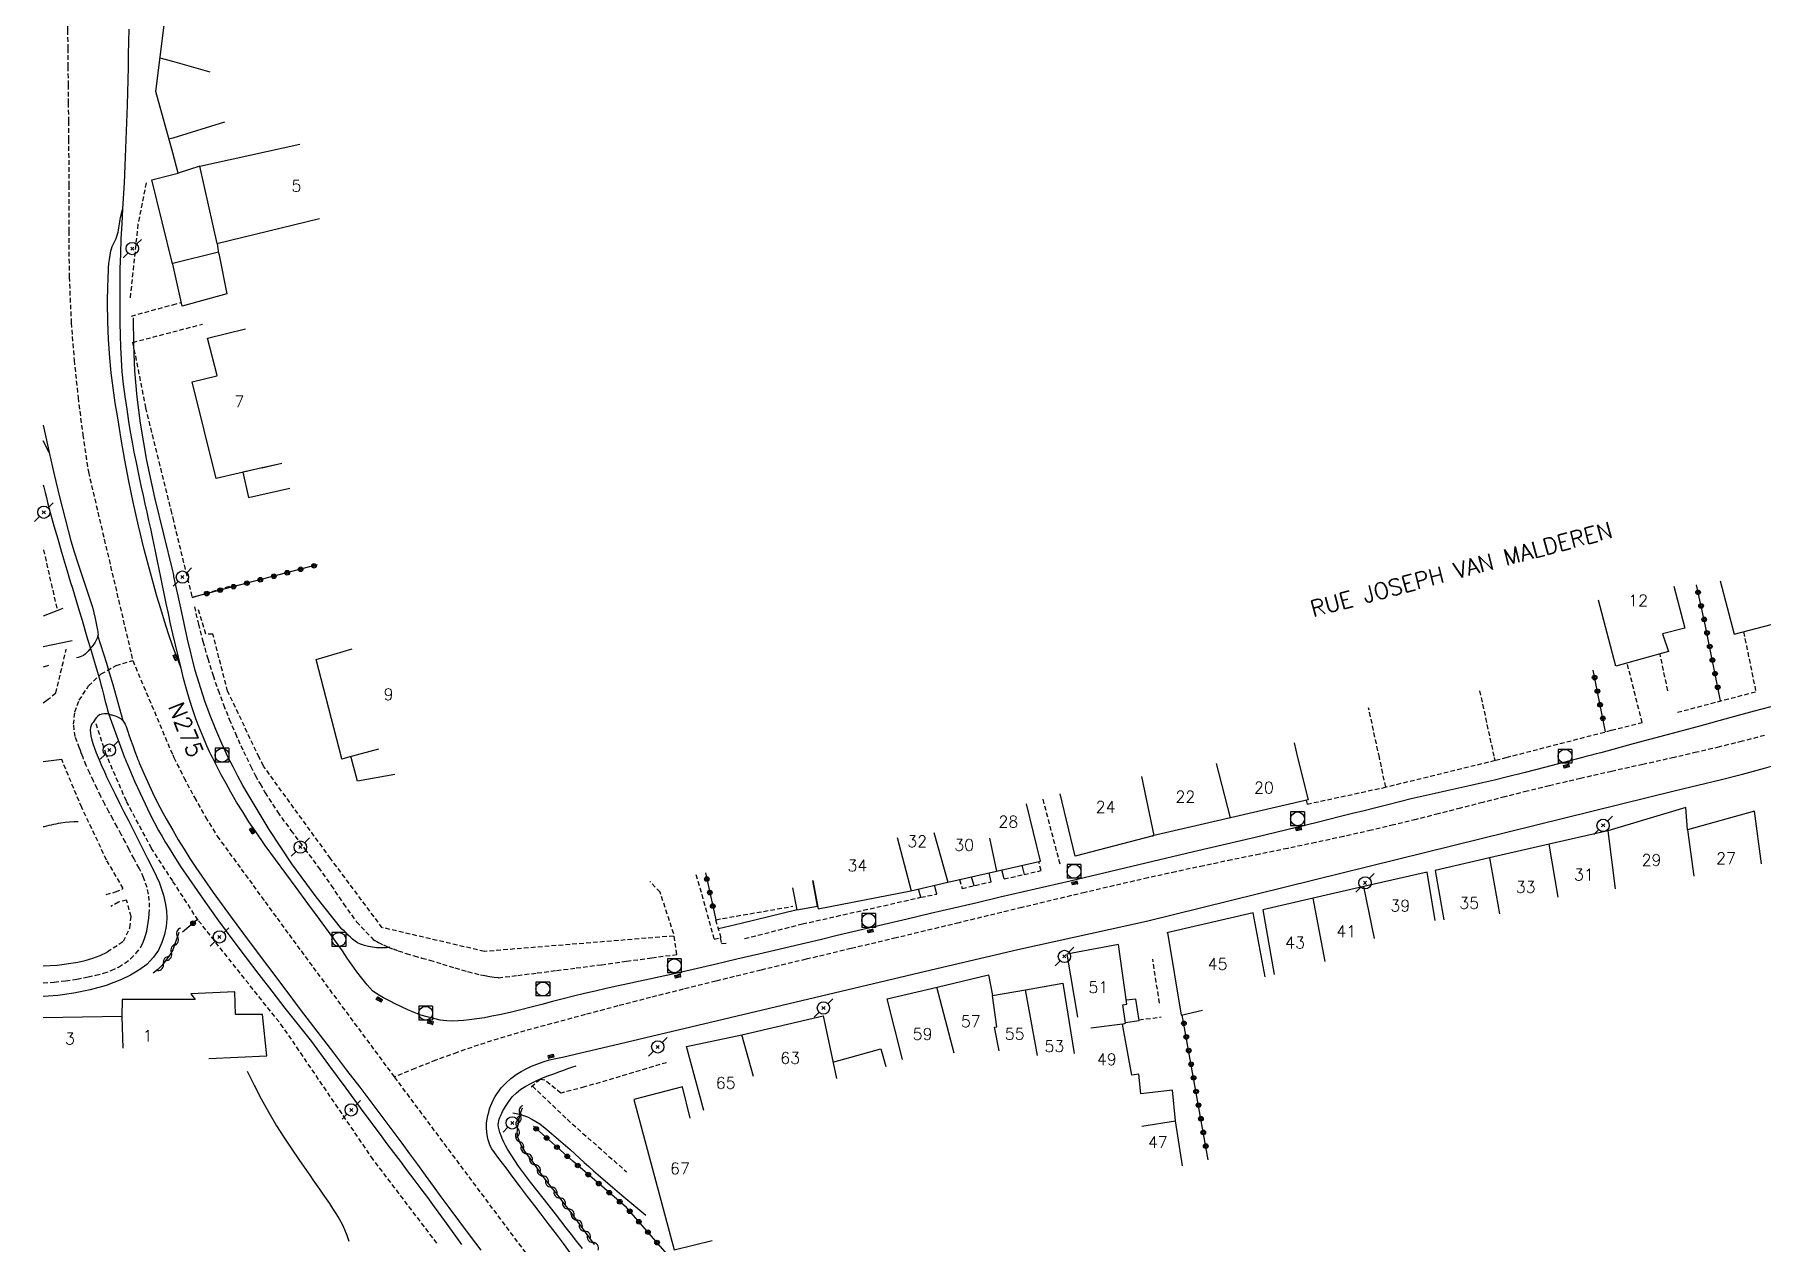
# Model space of a CAD drawing. Header units: millimetres. Extents: x 157999 to 159002, y 156999 to 158001.
# Drawn here: x 157999.1 to 158186, y 157618.4 to 157749.3 of the extents above; entities that cross this region are included whole.
import ezdxf
from ezdxf.enums import TextEntityAlignment as Align

# ---------------------------------------------------------------- set-up
doc = ezdxf.new("R2010")
doc.units = ezdxf.units.MM
doc.linetypes.add('DASHED', pattern=[0.75, 0.5, -0.25])
doc.layers.get('0').update_dxf_attribs({"linetype": 'CONTINUOUS'})
for name, color, linetype in [('W0001', 6, 'DASHED'), ('W0008', 7, 'CONTINUOUS'), ('W0014', 7, 'CONTINUOUS'), ('W0017', 7, 'CONTINUOUS'), ('W0021', 2, 'CONTINUOUS'), ('W0051', 7, 'CONTINUOUS'), ('W0070', 7, 'DASHED'), ('W0101', 7, 'CONTINUOUS'), ('W0104', 1, 'CONTINUOUS'), ('W0105', 7, 'CONTINUOUS'), ('W0112', 1, 'DASHED'), ('W0211', 2, 'CONTINUOUS'), ('W0310', 3, 'CONTINUOUS'), ('W0322', 7, 'CONTINUOUS'), ('W0323', 7, 'CONTINUOUS'), ('W0401', 7, 'CONTINUOUS'), ('W0420', 7, 'CONTINUOUS'), ('W0473', 7, 'CONTINUOUS'), ('W0989', 7, 'CONTINUOUS'), ('W0990', 7, 'CONTINUOUS'), ('W0991', 7, 'CONTINUOUS'), ('W1102', 7, 'CONTINUOUS')]:
    doc.layers.add(name, color=color, linetype=linetype)
doc.styles.get("Standard").update_dxf_attribs({"font": 'romans.shx', "width": 0.85})

# ---------------------------------------------------------------- blocks, each defined once
blk = doc.blocks.new('T401')
for p, q in [((-0.3, 0.3), (0, 0.3)), ((-0.3, -0.25), (-0.3, 0.3)), ((-0.3, 0.15), (0, 0.15)), ((-0.3, 0), (0, 0)), ((0, 0.3), (0, -0.25)), ((-0.3, -0.15), (0, -0.15)), ((-0.3, -0.25), (-0.3, -0.3)), ((-0.3, -0.3), (0, -0.3)), ((0, -0.3), (0, -0.25))]:
    blk.add_line(p, q)
blk = doc.blocks.new('T420')
for p, q in [((0.75, 0.75), (-0.75, 0.75)), ((-0.75, 0.75), (-0.75, -0.75)), ((0.75, 0.75), (0.75, -0.75)), ((0.75, -0.75), (-0.75, -0.75))]:
    blk.add_line(p, q)
blk.add_ellipse((0, 0), major_axis=(-0.53, 0.53), ratio=1, start_param=3.926991, end_param=10.210176)
blk = doc.blocks.new('T473')
for p, q in [((-0.166667, 0.166667), (0.166667, -0.166667)), ((-0.166667, -0.166667), (0.166667, 0.166667)), ((0.500001, 0.500001), (1.000002, 1.000002)), ((-1.000002, -1.000002), (-0.500001, -0.500001))]:
    blk.add_line(p, q)
blk.add_ellipse((0, 0), major_axis=(0.471405, 0.471405), ratio=1, start_param=5.4977871438, end_param=11.780972451)
blk = doc.blocks.new('t310o')
at = {"color": 0, "linetype": 'Continuous'}
for centre, start, end in [((-0.5, 0.38), 216.8699, 323.1304), ((0.5, -0.37), 36.8699, 143.1303)]:
    blk.add_arc(centre, 0.625, start, end, dxfattribs=at)
blk = doc.blocks.new('t323o')
at = {"color": 0, "linetype": 'Continuous'}
for radius in [0.25, 0.15]:
    blk.add_circle((0, 0), radius, dxfattribs=at)
blk = doc.blocks.new('t322o')
at = {"color": 0, "linetype": 'Continuous'}
for radius in [0.25, 0.15]:
    blk.add_circle((0, 0), radius, dxfattribs=at)

msp = doc.modelspace()

# ---------------------------------------------------------------- linework, layer by layer
at = {"layer": 'W0001'}
for points in [[(158002.27, 157764.47), (158002.57, 157753.66), (158002.6, 157751.69), (158002.63, 157749.73), (158002.65, 157747.76), (158002.67, 157745.79), (158002.68, 157743.82), (158002.7, 157741.85), (158002.72, 157739.88), (158002.74, 157737.91), (158002.76, 157732.95), (158002.75, 157727.98), (158002.8, 157723.01), (158003.02, 157718.05), (158003.34, 157714), (158003.76, 157709.96), (158004.27, 157705.94), (158004.88, 157701.92), (158009.68, 157681.49)], [(158004.3, 157671), (158004.2, 157671.25), (158004.11, 157671.5), (158004.02, 157671.75), (158003.93, 157672.01), (158003.45, 157673.26), (158003.28, 157674.59), (158003.42, 157675.93), (158003.88, 157677.19), (158004.9, 157678.75), (158006.26, 157680.04), (158007.88, 157680.97), (158009.68, 157681.49)], [(158009.68, 157681.49), (158014, 157671.27)], [(158186.23, 157673.38), (158183.79, 157672.75), (158181.34, 157672.14), (158178.89, 157671.56), (158176.43, 157671)], [(158014, 157671.27), (158014.13, 157671)], [(158000, 157646.6), (158001.18, 157646.69), (158002.41, 157646.83), (158003.63, 157647.01), (158004.84, 157647.25), (158005.68, 157647.44), (158006.53, 157647.65), (158007.36, 157647.93), (158008.15, 157648.31), (158008.82, 157648.73), (158009.45, 157649.21), (158010.02, 157649.78), (158010.5, 157650.42), (158010.73, 157650.84), (158010.92, 157651.28), (158011.07, 157651.74), (158011.19, 157652.2), (158011.28, 157652.66), (158011.36, 157653.13), (158011.41, 157653.59), (158011.46, 157654.06), (158011.5, 157654.78), (158011.47, 157655.5), (158011.39, 157656.21), (158011.24, 157656.92), (158010.86, 157657.99), (158010.37, 157659.02), (158009.83, 157660.01), (158009.3, 157661.01), (158008.88, 157661.84), (158008.44, 157662.66), (158007.99, 157663.48), (158007.55, 157664.3), (158007.1, 157665.12), (158006.66, 157665.95), (158006.23, 157666.78), (158005.82, 157667.61), (158005.42, 157668.45), (158005.03, 157669.29), (158004.65, 157670.14), (158004.3, 157671)], [(158014.13, 157671), (158015.21, 157668.82), (158016.35, 157666.67), (158017.56, 157664.55), (158018.82, 157662.47), (158020.12, 157660.69), (158021.41, 157658.92), (158022.71, 157657.15), (158024, 157655.37), (158025.29, 157653.6), (158026.59, 157651.82), (158027.89, 157650.05), (158029.19, 157648.28), (158037.97, 157636.41)], [(158176.43, 157671), (158173.06, 157670.24), (158169.68, 157669.49), (158166.31, 157668.73), (158162.95, 157667.94), (158160.54, 157667.35), (158158.13, 157666.74), (158155.73, 157666.13), (158153.33, 157665.51), (158150.92, 157664.9), (158148.52, 157664.29), (158146.11, 157663.7), (158143.69, 157663.13), (158140.68, 157662.45), (158137.66, 157661.79), (158134.63, 157661.16), (158131.6, 157660.53), (158128.58, 157659.91), (158125.55, 157659.28), (158122.53, 157658.63), (158119.51, 157657.97), (158112.69, 157656.39), (158105.88, 157654.76), (158099.08, 157653.11), (158092.27, 157651.47), (158087.4, 157650.31), (158082.52, 157649.15), (158077.65, 157647.99), (158072.78, 157646.79), (158069.24, 157645.91), (158065.7, 157645.02), (158062.16, 157644.1), (158058.64, 157643.16), (158055.73, 157642.38), (158052.83, 157641.6), (158049.93, 157640.77), (158047.06, 157639.86), (158044.76, 157639.07), (158042.48, 157638.23), (158040.21, 157637.34), (158037.97, 157636.41)], [(158037.97, 157636.41), (158054.49, 157614.26)]]:
    msp.add_lwpolyline(points, dxfattribs=at)
at = {"layer": 'W0008'}
for points in [[(158014, 157683.03), (158013.55, 157684.38), (158013.12, 157685.74), (158012.7, 157687.1), (158012.3, 157688.46), (158011.59, 157690.99), (158010.92, 157693.53), (158010.31, 157696.08), (158009.73, 157698.64), (158009.25, 157700.91), (158008.82, 157703.18), (158008.42, 157705.46), (158008.05, 157707.75), (158007.79, 157709.38), (158007.56, 157711), (158007.35, 157712.64), (158007.2, 157714.28), (158007.07, 157716.24), (158006.99, 157718.21), (158006.96, 157720.18), (158006.99, 157722.15), (158007.01, 157722.61), (158007.02, 157723.07), (158007.04, 157723.53), (158007.06, 157723.99), (158007.1, 157724.46), (158007.15, 157724.92), (158007.22, 157725.38), (158007.32, 157725.83), (158007.39, 157726.07), (158007.47, 157726.3), (158007.56, 157726.52), (158007.67, 157726.75), (158007.77, 157726.97), (158007.87, 157727.19), (158007.96, 157727.42), (158008.04, 157727.65), (158008.09, 157727.87), (158008.14, 157728.1), (158008.18, 157728.32), (158008.21, 157728.55), (158008.24, 157728.78), (158008.27, 157729), (158008.31, 157729.23), (158008.36, 157729.45), (158008.42, 157729.69), (158008.48, 157729.92), (158008.55, 157730.16), (158008.62, 157730.39)], [(158000, 157706.96), (158000.26, 157705.69), (158000.64, 157704.02)], [(158014.9, 157680.68), (158014, 157683.03)], [(158007.2, 157675.65), (158006.92, 157675.72), (158006.63, 157675.73), (158006.34, 157675.69), (158006.07, 157675.6), (158005.89, 157675.47), (158005.74, 157675.31), (158005.61, 157675.14), (158005.5, 157674.97), (158005.38, 157674.8), (158005.27, 157674.64), (158005.17, 157674.45), (158005.11, 157674.26), (158005.08, 157673.94), (158005.1, 157673.63), (158005.16, 157673.33), (158005.23, 157673.03), (158005.37, 157672.51), (158005.53, 157672), (158005.72, 157671.5), (158005.92, 157671)], [(158005.92, 157671), (158006.03, 157670.74), (158006.15, 157670.48), (158006.27, 157670.22), (158006.38, 157669.96), (158006.5, 157669.7), (158006.62, 157669.44), (158006.74, 157669.18), (158006.85, 157668.92), (158007.3, 157667.96), (158007.76, 157667.01), (158008.23, 157666.07), (158008.72, 157665.13), (158009.21, 157664.19), (158009.69, 157663.25), (158010.17, 157662.31), (158010.63, 157661.36), (158011.27, 157660.08), (158011.94, 157658.8), (158012.55, 157657.49), (158013.01, 157656.11), (158013.2, 157655.28), (158013.33, 157654.43), (158013.37, 157653.57), (158013.3, 157652.72), (158013.12, 157651.83), (158012.84, 157650.96), (158012.45, 157650.13), (158011.93, 157649.37), (158011.19, 157648.6), (158010.33, 157647.96), (158009.42, 157647.44), (158008.48, 157646.98), (158006.8, 157646.33), (158005.08, 157645.84), (158003.32, 157645.49), (158001.56, 157645.23), (158000.54, 157645.15), (158000, 157645.14)], [(158000, 157648.45), (158001.51, 157648.53), (158003.72, 157648.84), (158004.54, 157649.03), (158005.35, 157649.27), (158006.15, 157649.58), (158006.91, 157649.94)]]:
    msp.add_lwpolyline(points, dxfattribs=at)
at = {"layer": 'W0014'}
for points in [[(158008.62, 157730.38), (158008.77, 157733.19), (158008.9, 157735.99), (158009.01, 157738.8), (158009.11, 157741.61), (158009.15, 157742.98), (158009.18, 157744.35), (158009.21, 157745.73), (158009.23, 157747.1), (158009.25, 157748.47), (158009.28, 157749.84)], [(158014, 157684.39), (158013.77, 157685.48), (158013.54, 157686.57), (158013.31, 157687.66), (158013.08, 157688.75), (158012.9, 157689.63), (158012.72, 157690.51), (158012.54, 157691.39), (158012.36, 157692.26), (158012.18, 157693.14), (158011.99, 157694.02), (158011.81, 157694.9), (158011.63, 157695.78), (158011.43, 157696.67), (158011.24, 157697.57), (158011.04, 157698.46), (158010.84, 157699.35), (158010.64, 157700.25), (158010.44, 157701.14), (158010.25, 157702.04), (158010.07, 157702.93), (158009.85, 157704.04), (158009.65, 157705.15), (158009.45, 157706.27), (158009.27, 157707.38), (158009.06, 157708.72), (158008.86, 157710.06), (158008.69, 157711.41), (158008.55, 157712.76), (158008.45, 157714.08), (158008.4, 157715.4), (158008.36, 157716.72), (158008.33, 157718.04), (158008.32, 157718.77), (158008.31, 157719.51), (158008.31, 157720.24), (158008.3, 157720.97), (158008.31, 157721.71), (158008.31, 157722.44), (158008.32, 157723.18), (158008.33, 157723.91), (158008.38, 157725.53), (158008.44, 157727.15), (158008.52, 157728.77), (158008.62, 157730.39)], [(158014, 157691.21), (158013.04, 157695.18), (158012.08, 157699.15), (158011.2, 157703.15), (158010.51, 157707.19), (158010.16, 157710.02), (158009.92, 157712.87), (158009.79, 157715.72), (158009.76, 157718.58)], [(158000.64, 157704.03), (158001.18, 157701.63), (158001.75, 157699.23), (158002.35, 157696.84), (158002.98, 157694.46), (158003.33, 157693.25), (158003.72, 157692.05), (158004.13, 157690.86), (158004.54, 157689.67), (158004.94, 157688.47), (158005.31, 157687.26), (158005.62, 157686.04), (158005.87, 157684.79), (158005.9, 157684.63), (158005.91, 157684.47), (158005.92, 157684.3), (158005.9, 157684.14), (158005.83, 157683.91), (158005.72, 157683.69), (158005.6, 157683.48), (158005.47, 157683.28), (158005.36, 157683.12), (158005.24, 157682.97), (158005.12, 157682.82), (158004.99, 157682.68), (158004.84, 157682.51), (158004.69, 157682.34), (158004.53, 157682.18), (158004.35, 157682.04), (158004.17, 157681.95), (158003.98, 157681.88), (158003.79, 157681.83), (158003.59, 157681.8)], [(158000, 157700.51), (158000.06, 157700.25), (158000.2, 157699.7), (158000.33, 157699.16), (158000.46, 157698.61), (158000.59, 157698.07), (158000.74, 157697.52), (158001.14, 157696.09), (158001.56, 157694.66), (158001.98, 157693.23), (158002.41, 157691.8), (158002.59, 157691.19), (158002.78, 157690.57), (158002.96, 157689.95), (158003.15, 157689.33), (158003.34, 157688.72), (158003.53, 157688.1), (158003.71, 157687.48), (158003.9, 157686.86), (158004.2, 157685.85), (158004.5, 157684.83), (158004.8, 157683.81), (158005.1, 157682.8)], [(158020.02, 157671), (158019.32, 157672.5), (158018.66, 157674.02), (158018.04, 157675.55), (158017.46, 157677.11), (158016.44, 157680.43), (158015.62, 157683.81), (158014.89, 157687.21), (158014.14, 157690.59), (158014.11, 157690.74), (158014.07, 157690.9), (158014.04, 157691.05), (158014, 157691.21)], [(158014.9, 157680.68), (158014, 157684.39)], [(158018.29, 157671), (158018.14, 157671.31), (158017.99, 157671.62), (158017.85, 157671.94), (158017.7, 157672.25), (158017.28, 157673.22), (158016.89, 157674.19), (158016.52, 157675.17), (158016.17, 157676.16), (158015.81, 157677.28), (158015.48, 157678.41), (158015.18, 157679.54), (158014.9, 157680.68)], [(158007.08, 157675.67), (158008.8, 157671)], [(158007.2, 157675.65), (158007.31, 157675.63), (158007.42, 157675.62), (158007.52, 157675.59), (158007.63, 157675.56), (158007.78, 157675.51), (158007.94, 157675.45), (158008.09, 157675.38), (158008.23, 157675.3), (158008.29, 157675.26), (158008.35, 157675.22), (158008.41, 157675.17), (158008.47, 157675.12), (158008.52, 157675.07), (158008.57, 157675.03), (158008.62, 157674.98), (158008.66, 157674.92), (158008.73, 157674.82), (158008.8, 157674.71), (158008.86, 157674.6), (158008.91, 157674.48), (158008.96, 157674.37), (158009, 157674.26), (158009.04, 157674.15), (158009.08, 157674.03), (158009.11, 157673.92), (158009.15, 157673.8), (158009.18, 157673.69), (158009.22, 157673.57), (158009.45, 157672.93), (158009.68, 157672.28), (158009.91, 157671.64), (158010.16, 157671)], [(158187.59, 157676.68), (158185.09, 157676), (158182.59, 157675.32), (158179.07, 157674.36), (158175.55, 157673.41), (158172.02, 157672.46), (158168.5, 157671.52), (158168.01, 157671.39), (158167.51, 157671.26), (158167.02, 157671.13), (158166.53, 157671)], [(158008.8, 157671), (158008.89, 157670.79), (158008.97, 157670.58), (158009.06, 157670.36), (158009.15, 157670.15), (158009.92, 157668.36), (158010.72, 157666.58), (158011.57, 157664.83), (158012.48, 157663.1), (158012.85, 157662.45), (158013.22, 157661.81), (158013.61, 157661.18), (158014, 157660.54)], [(158010.16, 157671), (158010.21, 157670.86), (158010.27, 157670.71), (158010.33, 157670.57), (158010.39, 157670.43), (158010.9, 157669.21), (158011.44, 157668), (158012.01, 157666.8), (158012.61, 157665.62), (158012.95, 157664.99), (158013.29, 157664.37), (158013.64, 157663.74), (158014, 157663.12)], [(158032.39, 157650.06), (158031.13, 157651.77), (158029.88, 157653.48), (158028.62, 157655.2), (158027.37, 157656.91), (158026.25, 157658.43), (158025.13, 157659.94), (158024.02, 157661.46), (158022.95, 157663.01), (158022.25, 157664.05), (158021.58, 157665.1), (158020.92, 157666.17), (158020.29, 157667.25), (158019.77, 157668.17), (158019.26, 157669.11), (158018.77, 157670.05), (158018.29, 157671)], [(158032.3, 157652.43), (158029.52, 157655.9), (158026.9, 157659.49), (158024.44, 157663.19), (158022.15, 157666.99), (158021.59, 157667.98), (158021.05, 157668.98), (158020.53, 157669.98), (158020.02, 157671)], [(158166.53, 157671), (158164.47, 157670.45), (158162.41, 157669.91), (158160.34, 157669.38), (158158.27, 157668.86), (158156.99, 157668.55), (158155.71, 157668.25), (158154.43, 157667.96), (158153.14, 157667.68), (158151.85, 157667.39), (158150.57, 157667.1), (158149.28, 157666.81), (158148, 157666.51), (158146.72, 157666.2), (158145.45, 157665.88), (158144.17, 157665.56), (158142.9, 157665.24), (158141.63, 157664.92), (158140.36, 157664.6), (158139.08, 157664.28), (158137.81, 157663.96), (158131.13, 157662.35), (158124.45, 157660.77), (158117.76, 157659.2), (158111.08, 157657.62), (158108.57, 157657.03), (158106.05, 157656.45), (158103.54, 157655.86), (158101.02, 157655.27), (158098.51, 157654.69), (158096, 157654.1), (158093.48, 157653.51), (158090.97, 157652.92), (158089.27, 157652.52), (158087.58, 157652.11), (158085.88, 157651.71), (158084.19, 157651.3), (158082.49, 157650.9), (158080.8, 157650.49), (158079.1, 157650.09), (158077.4, 157649.7), (158075.04, 157649.15), (158072.67, 157648.6), (158070.3, 157648.06), (158067.93, 157647.52), (158066.75, 157647.26), (158065.58, 157647), (158064.4, 157646.75), (158063.23, 157646.49), (158062.05, 157646.24), (158060.88, 157645.98), (158059.71, 157645.71), (158058.54, 157645.44), (158057.38, 157645.16), (158056.24, 157644.87), (158055.09, 157644.57), (158053.94, 157644.27), (158052.8, 157643.97), (158051.65, 157643.68), (158050.5, 157643.41), (158049.34, 157643.15), (158048.53, 157642.99), (158047.72, 157642.83), (158046.9, 157642.7), (158046.08, 157642.6), (158045.48, 157642.54), (158044.88, 157642.49), (158044.27, 157642.47), (158043.67, 157642.49), (158042.95, 157642.58), (158042.24, 157642.73), (158041.54, 157642.91), (158040.85, 157643.12), (158040.14, 157643.38), (158039.44, 157643.67), (158038.75, 157643.99), (158038.07, 157644.32), (158037.44, 157644.65), (158036.82, 157644.99), (158036.2, 157645.35), (158035.6, 157645.72)], [(158176.58, 157667.42), (158179.01, 157668), (158181.42, 157668.59), (158183.83, 157669.21), (158186.23, 157669.86), (158187.24, 157670.13), (158188.23, 157670.42), (158189.23, 157670.71), (158190.23, 157671)], [(158119.34, 157653.28), (158176.58, 157667.42)], [(158014, 157663.12), (158014.61, 157662.1), (158015.23, 157661.08), (158015.87, 157660.07), (158016.52, 157659.08), (158018.38, 157656.37), (158020.31, 157653.72), (158022.28, 157651.09), (158024.24, 157648.46), (158026.01, 157646.09), (158027.79, 157643.72), (158029.58, 157641.36), (158031.39, 157639.01)], [(158014, 157660.54), (158014.86, 157659.21), (158015.74, 157657.9), (158016.64, 157656.59), (158017.54, 157655.29), (158018.95, 157653.32), (158020.39, 157651.37), (158021.85, 157649.45), (158023.32, 157647.52), (158024.73, 157645.7), (158026.15, 157643.87), (158027.58, 157642.06), (158029.02, 157640.26)], [(158037.51, 157650.46), (158037.15, 157650.41), (158036.79, 157650.38), (158036.43, 157650.38), (158036.06, 157650.4), (158035.62, 157650.46), (158035.18, 157650.54), (158034.74, 157650.65), (158034.32, 157650.79), (158034.01, 157650.94), (158033.73, 157651.12), (158033.47, 157651.32), (158033.23, 157651.55), (158033, 157651.77), (158032.77, 157652), (158032.54, 157652.22), (158032.3, 157652.43)], [(158056.18, 157638.57), (158063.07, 157640.17), (158095.45, 157647.87), (158105.45, 157650.23), (158119.34, 157653.28)], [(158035.6, 157645.72), (158035.03, 157646.4), (158034.47, 157647.1), (158033.93, 157647.8), (158033.4, 157648.52), (158033.14, 157648.9), (158032.88, 157649.28), (158032.63, 157649.67), (158032.39, 157650.06)], [(158029.02, 157640.26), (158030.87, 157637.73), (158032.72, 157635.21), (158034.58, 157632.69), (158036.45, 157630.17), (158037.17, 157629.19), (158037.9, 157628.22), (158038.64, 157627.25), (158039.37, 157626.27), (158040.1, 157625.3), (158040.84, 157624.32), (158041.56, 157623.35), (158042.29, 157622.37), (158043.78, 157620.32), (158045.25, 157618.27)], [(158031.39, 157639.01), (158032.82, 157637.16), (158034.24, 157635.3), (158035.65, 157633.43), (158037.06, 157631.56), (158037.92, 157630.4), (158038.78, 157629.25), (158039.63, 157628.09), (158040.48, 157626.93), (158041.32, 157625.77), (158042.17, 157624.6), (158043.02, 157623.44), (158043.88, 157622.29), (158045.03, 157620.74), (158046.19, 157619.19), (158047.35, 157617.65)], [(158048.52, 157628.64), (158048.36, 157628.95), (158048.24, 157629.27), (158048.13, 157629.61), (158048.06, 157629.95), (158047.99, 157630.43), (158047.95, 157630.91), (158047.96, 157631.4), (158048.02, 157631.88), (158048.1, 157632.24), (158048.19, 157632.6), (158048.29, 157632.96), (158048.42, 157633.31), (158048.56, 157633.65), (158048.72, 157633.99), (158048.9, 157634.31), (158049.1, 157634.63), (158049.53, 157635.22), (158050.03, 157635.75), (158050.58, 157636.23), (158051.16, 157636.67), (158051.69, 157637.02), (158052.24, 157637.31), (158052.81, 157637.57), (158053.4, 157637.81), (158054.08, 157638.05), (158054.77, 157638.26), (158055.47, 157638.43), (158056.18, 157638.57)], [(158058.32, 157617.86), (158057.74, 157618.61), (158057.15, 157619.35), (158056.57, 157620.09), (158055.99, 157620.84), (158055.41, 157621.59), (158054.07, 157623.31), (158052.72, 157625.02), (158051.41, 157626.77), (158050.22, 157628.61), (158050.01, 157628.98), (158049.83, 157629.36), (158049.66, 157629.74), (158049.51, 157630.14), (158049.41, 157630.41), (158049.31, 157630.69), (158049.24, 157630.97), (158049.22, 157631.27), (158049.24, 157631.46), (158049.27, 157631.65), (158049.32, 157631.83), (158049.38, 157632.01), (158049.45, 157632.18), (158049.53, 157632.35), (158049.61, 157632.51), (158049.7, 157632.68), (158050, 157633.23), (158050.35, 157633.76), (158050.74, 157634.25), (158051.18, 157634.71), (158051.67, 157635.1), (158052.21, 157635.43), (158052.76, 157635.72), (158053.32, 157635.99), (158053.94, 157636.28), (158054.58, 157636.53), (158055.22, 157636.76), (158055.87, 157637), (158056.31, 157637.16), (158056.76, 157637.32), (158057.2, 157637.48), (158057.65, 157637.63)], [(158063.13, 157609.05), (158061.81, 157610.88), (158060.49, 157612.7), (158059.16, 157614.51), (158057.82, 157616.32), (158057.05, 157617.34), (158056.28, 157618.37), (158055.51, 157619.39), (158054.73, 157620.41), (158053.96, 157621.43), (158053.18, 157622.45), (158052.4, 157623.48), (158051.63, 157624.5), (158050.85, 157625.53), (158050.07, 157626.56), (158049.3, 157627.6), (158048.52, 157628.63)]]:
    msp.add_lwpolyline(points, dxfattribs=at)
at = {"layer": 'W0017'}
for points in [[(158002.1, 157687.11), (158000, 157686.31)], [(158000, 157683), (158003.11, 157683.65)], [(158001.99, 157670.79), (158000, 157670.53)], [(158081.55, 157654.5), (158075.49, 157653.01)], [(158075.49, 157653.01), (158073.05, 157652.44)], [(158050.8, 157632.54), (158051.34, 157632.44), (158051.86, 157632.29), (158052.37, 157632.1), (158052.86, 157631.86), (158053.71, 157631.34), (158054.49, 157630.73), (158055.24, 157630.08), (158055.99, 157629.44), (158056.51, 157629), (158057.02, 157628.55), (158057.52, 157628.09), (158058.02, 157627.63), (158058.52, 157627.17), (158059.03, 157626.71), (158059.53, 157626.26), (158060.04, 157625.81), (158061.32, 157624.7), (158062.6, 157623.61), (158063.9, 157622.52), (158065.2, 157621.44)]]:
    msp.add_lwpolyline(points, dxfattribs=at)
at = {"layer": 'W0021'}
msp.add_lwpolyline([(158000.64, 157704.02), (158000, 157705.29)], dxfattribs=at)
at = {"layer": 'W0051'}
for points in [[(158008.63, 157674.96), (158008.28, 157676.26), (158007.92, 157677.56), (158007.56, 157678.86), (158007.18, 157680.15), (158006.87, 157681.17), (158006.56, 157682.19), (158006.24, 157683.2), (158005.91, 157684.22)], [(158005.1, 157682.8), (158005.36, 157681.94), (158005.61, 157681.08), (158005.86, 157680.22), (158006.11, 157679.36), (158006.23, 157678.9), (158006.36, 157678.44), (158006.48, 157677.98), (158006.6, 157677.52), (158006.71, 157677.06), (158006.83, 157676.59), (158006.95, 157676.13), (158007.08, 157675.67)]]:
    msp.add_lwpolyline(points, dxfattribs=at)
at = {"layer": 'W0070'}
msp.add_lwpolyline([(158110.01, 157659.46), (158108.16, 157666.5)], dxfattribs=at)
at = {"layer": 'W0101'}
for points in [[(158018.83, 157726.64), (158016.95, 157735.02), (158027.75, 157737.41)], [(158029.88, 157729.32), (158018.79, 157726.61), (158018.83, 157726.64)], [(158025.8, 157702.81), (158023.63, 157702.33), (158023.68, 157702.36), (158018.72, 157701.19), (158016.11, 157711.68), (158018.76, 157712.31), (158018.8, 157712.35), (158017.78, 157716.39), (158021.87, 157717.42)], [(158182.95, 157684.34), (158192.76, 157686.92), (158191.32, 157692.39)], [(158181.42, 157690.14), (158182.95, 157684.34)], [(158170.12, 157680.89), (158168.25, 157688.03)], [(158176.41, 157689.56), (158177.61, 157684.99), (158175.19, 157684.38), (158175.84, 157682.46), (158170.12, 157680.89)], [(158032.25, 157671), (158029.52, 157681.59), (158033.42, 157682.75)], [(158036.27, 157671.89), (158032.93, 157671)], [(158135.32, 157672.59), (158135.71, 157671)], [(158032.93, 157671), (158032.29, 157670.83), (158032.25, 157671)], [(158135.71, 157671), (158136.85, 157666.43)], [(158107.87, 157659.79), (158106.36, 157665.97)], [(158111.65, 157660.31), (158110.01, 157667.05)], [(158136.85, 157666.43), (158128.43, 157664.47)], [(158177.72, 157665.57), (158169.25, 157663.07)], [(158177.87, 157663.15), (158177.72, 157665.57)], [(158128.43, 157664.47), (158120.02, 157662.51), (158120.07, 157662.51)], [(158185.91, 157659.49), (158185.14, 157665.17), (158177.87, 157663.15)], [(158120.07, 157662.51), (158111.65, 157660.31)], [(158169.25, 157663.07), (158162.93, 157661.61)], [(158156.47, 157660.12), (158150.57, 157658.75)], [(158162.93, 157661.61), (158156.47, 157660.12)], [(158097.87, 157657.49), (158103.14, 157658.7)], [(158103.14, 157658.7), (158107.87, 157659.79)], [(158149.73, 157658.59), (158142.87, 157657.02)], [(158150.58, 157653.36), (158149.73, 157658.59)], [(158150.57, 157658.75), (158151.53, 157653.43)], [(158083.25, 157657.68), (158083.82, 157654.61)], [(158083.82, 157654.61), (158093.86, 157656.57)], [(158093.86, 157656.57), (158097.87, 157657.49)], [(158142.87, 157657.02), (158137.39, 157655.76)], [(158137.39, 157655.76), (158131.93, 157654.51)], [(158131.93, 157654.51), (158133.17, 157647.51)], [(158130.91, 157654.18), (158121.57, 157652.02)], [(158132.18, 157647.26), (158130.91, 157654.18)], [(158116.76, 157642.14), (158117.08, 157642.24), (158116.79, 157644.21), (158117.22, 157644.28), (158116.33, 157650.75), (158110.73, 157649.71), (158111.9, 157642.88)], [(158121.61, 157652.04), (158123.1, 157643.12), (158125.42, 157643.66)], [(158096.7, 157646.12), (158102.26, 157647.48), (158102.68, 157645.23)], [(158024.19, 157638.71), (158023.71, 157643.17), (158020.79, 157643.17), (158020.71, 157645.64), (158015.98, 157645.4), (158016.45, 157644.81), (158014, 157644.81)], [(158092.95, 157638.32), (158091.31, 157644.88), (158096.7, 157646.12)], [(158102.68, 157645.23), (158106.27, 157645.85)], [(158106.27, 157645.85), (158110.3, 157646.55), (158111.53, 157638.96)], [(158014, 157644.81), (158008.55, 157644.8), (158008.51, 157642.96)], [(158008.51, 157642.96), (158000, 157642.82)], [(158075.58, 157640.96), (158084.37, 157643.02)], [(158084.37, 157643.02), (158085.81, 157636.26)], [(158122.48, 157631.67), (158122.16, 157634.99), (158118.75, 157634.6), (158118.52, 157636.71), (158117.77, 157636.62), (158116.76, 157642.14)], [(158069.59, 157639.7), (158075.58, 157640.96)], [(158071.45, 157632.79), (158069.59, 157639.7)], [(158017.92, 157638.41), (158024.19, 157638.71)], [(158069.99, 157631.97), (158069.15, 157635.33), (158063.89, 157633.96)], [(158063.89, 157633.96), (158068.26, 157617.69), (158072.35, 157618.72)], [(158123.25, 157626.81), (158122.48, 157631.67)]]:
    msp.add_lwpolyline(points, dxfattribs=at)
at = {"layer": 'W0104'}
for points in [[(158014, 157736.46), (158012.19, 157743.1), (158014, 157757.81)], [(158014, 157746.33), (158012.64, 157746.71)], [(158018.05, 157745.17), (158014, 157746.33)], [(158019.61, 157739.77), (158014, 157738.05)], [(158014, 157738.05), (158013.6, 157737.93)], [(158014.6, 157734.27), (158014, 157736.46)], [(158016.95, 157735.02), (158014.6, 157734.27)], [(158014, 157724.41), (158013.99, 157724.45), (158011.74, 157733.52), (158014, 157734.12)], [(158014, 157734.12), (158014.6, 157734.27)], [(158018.83, 157726.64), (158018.96, 157725.54), (158019.01, 157725.57), (158019.85, 157721.19), (158015.04, 157719.84), (158014, 157724.41)], [(158018.94, 157725.7), (158014, 157724.46)], [(158014, 157724.46), (158013.99, 157724.45)], [(158025.8, 157702.81), (158021.6, 157701.87), (158022.21, 157699.16), (158026.69, 157700.17)], [(158033.3, 157671), (158033.27, 157671.09)], [(158038.02, 157669.16), (158034.01, 157668.45), (158033.3, 157671)], [(158081.07, 157656.9), (158081.51, 157654.5), (158083.76, 157654.92)], [(158083.76, 157654.92), (158083.25, 157657.68)], [(158117.07, 157642.32), (158118.55, 157642.53), (158118.2, 157644.84), (158117.16, 157644.73)], [(158085.43, 157638.03), (158090.62, 157639.46), (158091.17, 157637.54)]]:
    msp.add_lwpolyline(points, dxfattribs=at)
at = {"layer": 'W0105'}
for points in [[(158100.72, 157657.12), (158100.44, 157658.08)], [(158102.54, 157657.53), (158102.32, 157658.51)], [(158103.95, 157657.85), (158103.69, 157658.83)], [(158106.14, 157658.34), (158105.89, 157659.33)], [(158094.94, 157655.86), (158094.7, 157656.76)], [(158096.69, 157656.21), (158096.43, 157657.16)]]:
    msp.add_lwpolyline(points, dxfattribs=at)
at = {"layer": 'W0112'}
for points in [[(158011.12, 157733.2), (158010.24, 157728.72), (158009.37, 157720.52)], [(158009.54, 157718.79), (158014, 157720.01)], [(158014, 157720.01), (158014.94, 157720.26)], [(158014, 157717.07), (158017.23, 157717.91)], [(158009.67, 157715.94), (158014, 157717.07)], [(158009.67, 157715.94), (158011.06, 157708.86), (158013.79, 157697.8), (158014, 157696.94)], [(158014, 157696.94), (158016.1, 157688.32)], [(158001.5, 157687.15), (158000, 157693.74)], [(158016.1, 157688.32), (158020.6, 157689.66)], [(158016.35, 157687.32), (158016.78, 157685.44), (158017.26, 157683.58), (158017.79, 157681.72), (158018.37, 157679.88), (158018.91, 157678.29), (158019.5, 157676.71), (158020.12, 157675.14), (158020.78, 157673.59), (158021.07, 157672.94), (158021.37, 157672.29), (158021.66, 157671.65), (158021.97, 157671)], [(158023.37, 157671), (158019.94, 157678.17), (158018.35, 157684.36), (158017.57, 157684.36), (158016.76, 157687.11)], [(158183.95, 157684.6), (158185.28, 157678.12)], [(158000, 157676.92), (158000.4, 157677.19), (158001.35, 157677.98), (158002.49, 157682.71)], [(158172.98, 157674.77), (158171.36, 157681.23)], [(158175.75, 157678.23), (158174.92, 157682.2)], [(158155.4, 157678.22), (158156.96, 157671)], [(158176.79, 157675.89), (158185.28, 157678.12)], [(158144.55, 157671), (158143.39, 157676.36)], [(158006.94, 157671), (158006.81, 157671.31), (158005.68, 157674.71)], [(158158.28, 157671), (158169.64, 157673.94), (158172.98, 157674.77)], [(158008.64, 157656.8), (158006.85, 157659.89), (158004.16, 157665.58), (158001.99, 157670.79)], [(158014, 157657.63), (158011.71, 157661.16), (158008.99, 157666.27), (158006.94, 157671)], [(158021.97, 157671), (158022.44, 157670.03), (158022.94, 157669.07), (158023.45, 157668.13), (158024, 157667.19), (158025.35, 157665.1), (158026.8, 157663.08), (158028.3, 157661.09), (158029.78, 157659.1), (158031.14, 157657.15), (158032.47, 157655.16), (158033.89, 157653.22), (158035.53, 157651.46), (158035.7, 157651.31), (158035.88, 157651.19), (158036.07, 157651.07), (158036.27, 157650.97), (158036.79, 157650.71), (158037.32, 157650.48), (158037.86, 157650.27), (158038.41, 157650.07), (158039.25, 157649.79), (158040.11, 157649.53), (158040.97, 157649.29), (158041.82, 157649.04), (158043.18, 157648.63), (158044.54, 157648.21), (158045.91, 157647.82), (158047.29, 157647.48), (158047.78, 157647.38), (158048.27, 157647.3), (158048.77, 157647.23), (158049.26, 157647.17)], [(158036.68, 157652.56), (158031.08, 157660.07), (158023.81, 157670.07), (158023.37, 157671)], [(158136.73, 157665.95), (158144.96, 157667.73), (158157.13, 157670.7), (158158.28, 157671)], [(158145.24, 157667.8), (158144.55, 157671)], [(158156.96, 157671), (158157.03, 157670.68)], [(158136.64, 157666.38), (158136.73, 157665.95)], [(158070.59, 157658.34), (158071.23, 157656.18), (158072.57, 157651.33)], [(158103.95, 157657.85), (158106.11, 157658.33), (158107.95, 157658.76), (158107.71, 157659.75)], [(158006.8, 157656.17), (158007.83, 157656.44), (158008.64, 157656.8)], [(158042.59, 157618.41), (158035.69, 157627.47), (158025.97, 157641.78), (158016.75, 157653.39), (158014, 157657.63)], [(158068.21, 157651.9), (158066.73, 157656.42), (158065.62, 157657.59)], [(158075.87, 157651.39), (158082.13, 157652.98), (158094.94, 157655.86), (158096.69, 157656.21)], [(158099.14, 157657.78), (158099.4, 157656.81)], [(158099.4, 157656.81), (158100.79, 157657.14), (158102.54, 157657.53)], [(158006.91, 157649.94), (158006.93, 157649.98), (158008.67, 157651.11), (158009.36, 157652.56), (158009.51, 157653.79), (158009.01, 157655.57)], [(158009.01, 157655.57), (158008.13, 157655.34), (158007.31, 157654.87)], [(158073.33, 157651.47), (158072.76, 157653.44), (158081.09, 157654.89)], [(158068.2, 157651.67), (158047.72, 157650), (158036.73, 157652.57)], [(158068.55, 157649.68), (158068.21, 157651.86)], [(158072.57, 157651.33), (158073.23, 157651.46), (158073.38, 157650.85), (158073.99, 157650.92)], [(158049.22, 157647.15), (158051.33, 157647.41), (158053.44, 157647.67), (158055.54, 157647.94), (158057.65, 157648.21), (158060.38, 157648.57), (158063.1, 157648.94), (158065.83, 157649.31), (158068.55, 157649.68)], [(158120.75, 157644.42), (158120.04, 157649.17)], [(158118.54, 157642.6), (158120.94, 157642.91)], [(158067.44, 157637.96), (158058.56, 157635.33)], [(158058.56, 157635.33), (158056, 157634.67), (158054.26, 157636.06), (158053.75, 157636.13), (158052.8, 157635.32)], [(158052.91, 157635.42), (158056.67, 157631.83), (158063.1, 157626.14)]]:
    msp.add_lwpolyline(points, dxfattribs=at)
at = {"layer": 'W0211'}
for points in [[(158000, 157663.51), (158000.14, 157663.54), (158000.39, 157663.6), (158000.64, 157663.66), (158000.89, 157663.72), (158001.14, 157663.78), (158001.39, 157663.83), (158001.64, 157663.88), (158001.89, 157663.92), (158002.36, 157663.99), (158002.83, 157664.03), (158003.3, 157664.07), (158003.77, 157664.08)], [(158022.06, 157637.05), (158022.8, 157635.54), (158023.58, 157634.05), (158024.39, 157632.58), (158025.24, 157631.12), (158026.01, 157629.89), (158026.82, 157628.69), (158027.65, 157627.49), (158028.47, 157626.3), (158028.82, 157625.78), (158029.18, 157625.27), (158029.54, 157624.76), (158029.9, 157624.25), (158030.26, 157623.74), (158030.62, 157623.23), (158030.96, 157622.71), (158031.3, 157622.18), (158031.65, 157621.63), (158032, 157621.07), (158032.32, 157620.49), (158032.59, 157619.89), (158032.83, 157619.27), (158033.07, 157618.63)]]:
    msp.add_lwpolyline(points, dxfattribs=at)
at = {"layer": 'W0310'}
for points in [[(158000.57, 157680.96), (158000, 157680.78)], [(158014.67, 157652.04), (158014, 157650.19)], [(158014, 157650.19), (158013.9, 157650.01), (158013.8, 157649.83), (158013.7, 157649.65), (158013.59, 157649.48), (158013.23, 157648.97), (158012.82, 157648.49), (158012.38, 157648.06), (158011.9, 157647.66)], [(158059.62, 157618.27), (158058.86, 157619.35), (158058.1, 157620.42), (158057.48, 157621.25), (158056.85, 157622.07), (158056.21, 157622.89), (158055.58, 157623.71), (158054.94, 157624.52), (158054.31, 157625.35), (158053.7, 157626.18), (158053.11, 157627.03), (158052.62, 157627.7), (158052.11, 157628.38), (158051.66, 157629.11), (158051.35, 157629.91), (158051.31, 157630.07), (158051.29, 157630.24), (158051.28, 157630.4), (158051.29, 157630.57), (158051.3, 157630.73), (158051.32, 157630.89), (158051.34, 157631.06), (158051.37, 157631.22), (158051.44, 157631.69), (158051.55, 157632.15), (158051.68, 157632.61), (158051.84, 157633.06)]]:
    msp.add_lwpolyline(points, dxfattribs=at)
at = {"layer": 'W0322'}
msp.add_lwpolyline([(158083.4, 157593.95), (158080.85, 157599.76), (158073.82, 157608.95), (158067.5, 157617.22), (158063.09, 157622.29), (158057.28, 157627.3), (158053.02, 157631.07)], dxfattribs=at)
at = {"layer": 'W0323'}
for points in [[(158029.62, 157691.84), (158016.23, 157688.36)], [(158181.45, 157677.12), (158179.85, 157685.23), (158178.85, 157689.69)], [(158169.02, 157673.77), (158167.69, 157680.45)], [(158071.64, 157658.5), (158072.76, 157653.44)], [(158016.64, 157653.41), (158015.05, 157652.09)], [(158126.03, 157627.46), (158123.23, 157643.15)]]:
    msp.add_lwpolyline(points, dxfattribs=at)
at = {"layer": 'W1102'}
for points in [[(158128.43, 157664.47), (158126.92, 157670.35)], [(158118.81, 157668.94), (158120.16, 157662.54)], [(158092.38, 157662.32), (158093.9, 157656.57)], [(158096.35, 157662.88), (158097.87, 157657.49)], [(158102.38, 157662.27), (158103.14, 157658.7)], [(158169.25, 157663.07), (158170.07, 157656.78)], [(158177.87, 157663.15), (158178.57, 157658.15)], [(158156.47, 157660.12), (158157.53, 157654.07)], [(158163.91, 157655.89), (158162.93, 157661.61)], [(158144.02, 157651.42), (158142.87, 157657.02)], [(158138.69, 157648.93), (158137.39, 157655.76)], [(158098.54, 157638.98), (158096.68, 157646.12)], [(158103.4, 157639.23), (158102.92, 157641.8), (158103.15, 157641.83), (158102.68, 157645.23)], [(158107.57, 157638.75), (158106.27, 157645.85)], [(158008.51, 157642.96), (158008.59, 157639.52)], [(158116.76, 157642.14), (158113.32, 157641.68)], [(158076.83, 157636.45), (158075.58, 157640.96)], [(158118.86, 157631.08), (158122.48, 157631.67)]]:
    msp.add_lwpolyline(points, dxfattribs=at)

# ---------------------------------------------------------------- block references
at = {"layer": 'W0310'}
for p, rotation in [((158014.51, 157651.6), 250.0810977384583), ((158013.85, 157649.91), 240.8482324313664), ((158012.99, 157648.69), 229.6407058386074), ((158051.32, 157630.87), 83.31711168514101), ((158051.6, 157632.34), 73.78998189208224), ((158051.54, 157629.41), 111.5904862275333), ((158052.3, 157628.13), 126.7730487618896), ((158053.19, 157626.92), 124.9864481953853), ((158054.06, 157625.7), 126.2777004777203), ((158054.96, 157624.5), 127.8493209126697), ((158055.88, 157623.31), 128.0716868293917), ((158056.81, 157622.13), 127.8989072611157), ((158057.71, 157620.94), 126.5402127758946), ((158058.6, 157619.72), 125.7031618464265), ((158059.46, 157618.5), 125.0992148759725)]:
    msp.add_blockref('t310o', p, dxfattribs=dict(at, rotation=rotation))
at = {"layer": 'W0322'}
for p, rotation in [((158053.33, 157630.8), 138.4501285064597), ((158054.45, 157629.81), 138.4501285064597), ((158055.57, 157628.81), 138.4501285064597), ((158056.69, 157627.82), 138.4501285064597), ((158057.82, 157626.83), 139.2124046149369), ((158058.96, 157625.85), 139.2124046149369), ((158060.09, 157624.87), 139.2124046149369), ((158061.23, 157623.89), 139.2124046149369), ((158062.37, 157622.91), 139.2124046149369), ((158063.45, 157621.88), 131.0270025045095), ((158064.43, 157620.74), 131.0270025045095), ((158065.42, 157619.61), 131.0270025045095), ((158066.4, 157618.48), 131.0270025045095)]:
    msp.add_blockref('t322o', p, dxfattribs=dict(at, rotation=rotation))
at = {"layer": 'W0323'}
for p, rotation in [((158027.84, 157691.37), 194.5406500319977), ((158029.29, 157691.75), 194.5406500319977), ((158020.58, 157689.49), 194.5406500319977), ((158022.03, 157689.87), 194.5406500319977), ((158023.48, 157690.24), 194.5406500319977), ((158024.94, 157690.62), 194.5406500319977), ((158026.39, 157691), 194.5406500319977), ((158017.68, 157688.74), 194.5406500319977), ((158019.13, 157689.11), 194.5406500319977), ((158179.03, 157688.88), 102.6414860016765), ((158179.36, 157687.41), 102.6414860016765), ((158179.69, 157685.95), 102.6414860016765), ((158180, 157684.48), 101.1725784438149), ((158180.29, 157683.01), 101.1725784438149), ((158180.58, 157681.54), 101.1725784438149), ((158167.84, 157679.65), 101.2884711583625), ((158180.87, 157680.07), 101.1725784438149), ((158181.16, 157678.6), 101.1725784438149), ((158168.14, 157678.18), 101.2884711583625), ((158168.43, 157676.71), 101.2884711583625), ((158168.73, 157675.24), 101.2884711583625), ((158071.79, 157657.84), 282.4060824540173), ((158072.11, 157656.37), 282.4060824540173), ((158072.43, 157654.91), 282.4060824540173), ((158016.21, 157653.05), 219.7059325469172), ((158123.4, 157642.22), 100.0974564226555), ((158123.66, 157640.75), 100.0974564226555), ((158123.93, 157639.27), 100.0974564226555), ((158124.19, 157637.79), 100.0974564226555), ((158124.45, 157636.32), 100.0974564226555), ((158124.72, 157634.84), 100.0974564226555), ((158124.98, 157633.36), 100.0974564226555), ((158125.24, 157631.89), 100.0974564226555), ((158125.5, 157630.41), 100.0974564226555), ((158125.77, 157628.93), 100.0974564226555)]:
    msp.add_blockref('t323o', p, dxfattribs=dict(at, rotation=rotation))
at = {"layer": 'W0401'}
for p, rotation in [((158014.45, 157681.89), 21.83195200360273), ((158164.76, 157670.22), 104.8672720831214), ((158022.71, 157663.15), 33.8563361128701), ((158135.81, 157663.43), 103.6012828600812), ((158111.57, 157657.56), 103.2526973256004), ((158089.46, 157652.37), 103.3479101626304), ((158068.63, 157647.48), 102.7229205328176), ((158036.44, 157644.92), 59.76695925763695), ((158041.94, 157642.44), 75.91931845596326), ((158054.96, 157638.5), 284.3936376240832)]:
    msp.add_blockref('T401', p, dxfattribs=dict(at, rotation=rotation))
at = {"layer": 'W0420'}
for p in [(158019.34, 157671.24), (158164.63, 157671.13), (158135.7, 157664.35), (158111.51, 157658.67), (158089.3, 157653.35), (158031.97, 157651.3), (158068.27, 157648.45), (158054.04, 157645.94), (158041.37, 157643.31)]:
    msp.add_blockref('T420', p, dxfattribs=at)
at = {"layer": 'W0473'}
for p in [(158009.63, 157726.09), (158000.06, 157697.55), (158015.05, 157690.53), (158007.15, 157671.8), (158168.76, 157663.65), (158027.81, 157661.3), (158143, 157657.43), (158019.06, 157651.57), (158110.48, 157649.46), (158084.41, 157643.88), (158066.48, 157639.67), (158033.32, 157632.85), (158050.74, 157631.44)]:
    msp.add_blockref('T473', p, dxfattribs=at)

# ---------------------------------------------------------------- texts
at = {"layer": 'W0989'}
msp.add_text('RUE JOSEPH VAN MALDEREN', height=1.75, rotation=14.9157, dxfattribs=at).set_placement((158137.37, 157686.19))
at = {"layer": 'W0990'}
msp.add_text('N275', height=1.75, rotation=291.9492, dxfattribs=at).set_placement((158015.44, 157674.01), align=Align.MIDDLE_CENTER)
at = {"layer": 'W0991'}
for s, p in [('5', (158027.39, 157732.88)), ('7', (158021.2, 157709.53)), ('12', (158172.54, 157687.99)), ('9', (158037.36, 157677.84)), ('22', (158123.56, 157666.75)), ('20', (158132.06, 157667.73)), ('24', (158114.93, 157665.65)), ('28', (158104.41, 157664.05)), ('32', (158094.55, 157661.92)), ('30', (158099.63, 157661.52)), ('34', (158088.07, 157659.31)), ('29', (158173.99, 157659.9)), ('27', (158182.06, 157660.08)), ('31', (158166.68, 157658.32)), ('33', (158160.38, 157656.97)), ('39', (158146.81, 157654.95)), ('35', (158154.27, 157655.24)), ('41', (158140.97, 157652.18)), ('43', (158135.43, 157650.96)), ('45', (158127.05, 157648.65)), ('51', (158114.15, 157646.14)), ('57', (158100.35, 157642.43)), ('3', (158002.88, 157640.57)), ('1', (158011.28, 157640.86)), ('59', (158095.13, 157641.06)), ('55', (158105.1, 157641.08)), ('53', (158109.39, 157639.75)), ('63', (158080.8, 157638.47)), ('49', (158115.06, 157638.33)), ('65', (158073.83, 157635.77)), ('47', (158120.58, 157629.36)), ('67', (158068.88, 157626.51))]:
    msp.add_text(s, height=1.25, dxfattribs=at).set_placement(p, align=Align.MIDDLE_CENTER)

doc.saveas('drawing.dxf')
